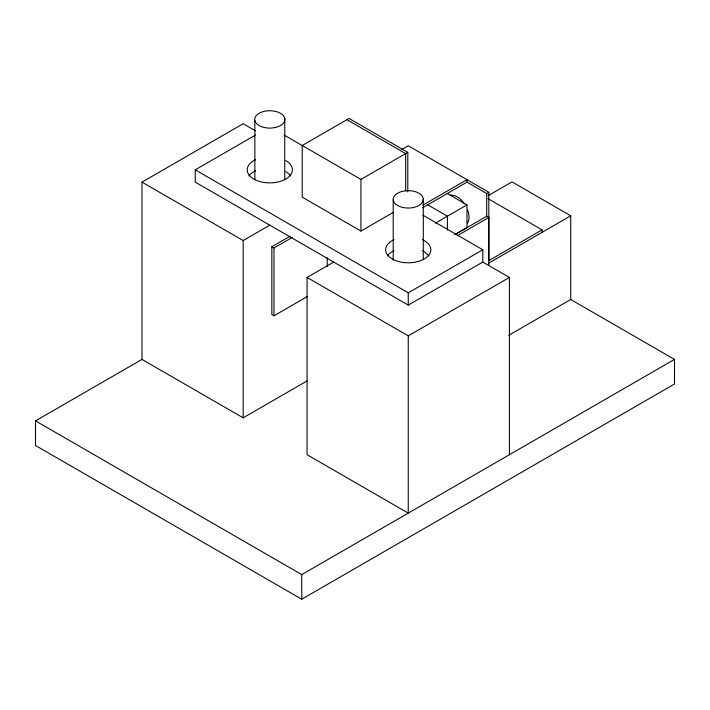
<?xml version="1.0" encoding="UTF-8"?>
<svg xmlns="http://www.w3.org/2000/svg" width="710" height="710" viewBox="0 0 710 710"><rect width="100%" height="100%" fill="white"/><g stroke="black" fill="none" stroke-linecap="round" stroke-linejoin="round"><path stroke-width="1.06" d="M255.467 135.077L195.25 169.841L195.25 182.133L408.25 305.114L482.8 262.07L509.425 277.441L509.425 454.719M254.855 179.79L254.855 120.496M289.991 236.27L271.85 246.743L271.85 314.574L273.98 315.799L307.261 296.585M273.98 315.799L273.98 247.976L292.041 237.539M284.745 179.825L284.745 118.339M327.23 266.463L327.23 257.703M393.207 260.126L393.207 199.732M423.293 259.363L423.293 198.969A15.061 8.697 0 0 0 400.156 192.019L397.147 193.475A15.061 8.697 0 0 0 401.301 207.063A15.061 8.697 0 0 0 422.956 201.232L423.293 198.969M488.817 265.629L488.826 217.491L486.696 216.257L455.074 234.513M307.128 380.906L243.175 417.826L142 359.411L142 182.133L243.175 123.726L255.538 130.862M243.175 417.826L243.175 240.548L269.8 225.176M401.567 149.624L408.25 145.763L488.826 192.277L488.826 260.623L542.076 229.88L542.076 232.347M284.08 135.042L360.937 179.417L407.797 152.357L407.797 191.886M407.797 152.357L349.063 118.446L302.203 145.506L302.203 197.149L360.937 231.061L393.242 212.414M508.706 335.324L570.742 299.505L674.5 359.411L674.5 384.003L301.75 599.213L35.5 445.489L35.5 420.897L142 359.411M423.071 205.03L466.994 179.674L466.994 182.133L422.583 207.773M509.425 277.441L408.25 335.857L408.25 513.126L307.075 454.719L307.075 277.441L333.7 262.07M435.292 223.188L466.994 204.888L466.994 227.493L454.87 234.495M466.798 182.026L486.696 193.51L488.826 192.277M488.116 195.667L512.008 181.875L570.742 215.787L570.742 299.505M457.32 235.676L488.826 217.491M195.25 169.841L408.25 292.813L482.8 249.769L482.8 262.07M488.604 263.215L570.742 215.787M35.5 420.897L301.75 574.612L674.5 359.411M488.072 198.702L542.076 229.88M346.933 119.679L405.667 153.591L405.667 190.954M447.406 193.582L466.994 204.888M427.828 204.888L447.406 216.186L447.406 230.182M422.814 215.139L482.8 249.769M271.85 246.743L273.98 247.976M142 182.133L243.175 240.548M307.075 277.441L408.25 335.857M428.946 255.893L424.225 251.615A22.596 13.046 0 0 0 422.468 250.701M486.696 193.51L486.696 216.745M408.25 292.813L408.25 305.114M360.937 179.417L360.937 231.061M301.75 574.612L301.75 599.213M451.462 195.374A16.57 9.567 60 0 1 464.455 203.85M467.464 209.565A16.57 9.567 60 0 1 467.464 223.091M450.104 195.507A16.57 9.567 60 0 1 451.666 194.895M285.775 160.611A22.596 13.046 0 0 1 285.207 179.373A22.596 13.046 0 0 1 252.751 178.396A22.596 13.046 0 0 1 255.582 159.706M394.032 239.634A22.596 13.046 0 0 0 389.976 257.437A22.596 13.046 0 0 0 420.56 260.712A22.596 13.046 0 0 0 427.819 243.246L424.225 240.548A22.596 13.046 0 0 0 422.468 239.634M248.926 175.911A22.596 13.046 0 0 1 255.582 170.773M285.775 171.678A22.596 13.046 0 0 1 290.674 175.911M387.376 255.848A22.596 13.046 0 0 1 394.032 250.701M275.471 127.472L271.673 128.048A15.061 8.697 0 0 1 254.739 119.36A15.061 8.697 0 0 1 271.859 110.804L275.649 111.408A15.061 8.697 0 0 1 284.861 119.475A15.061 8.697 0 0 1 275.471 127.472"/></g></svg>
